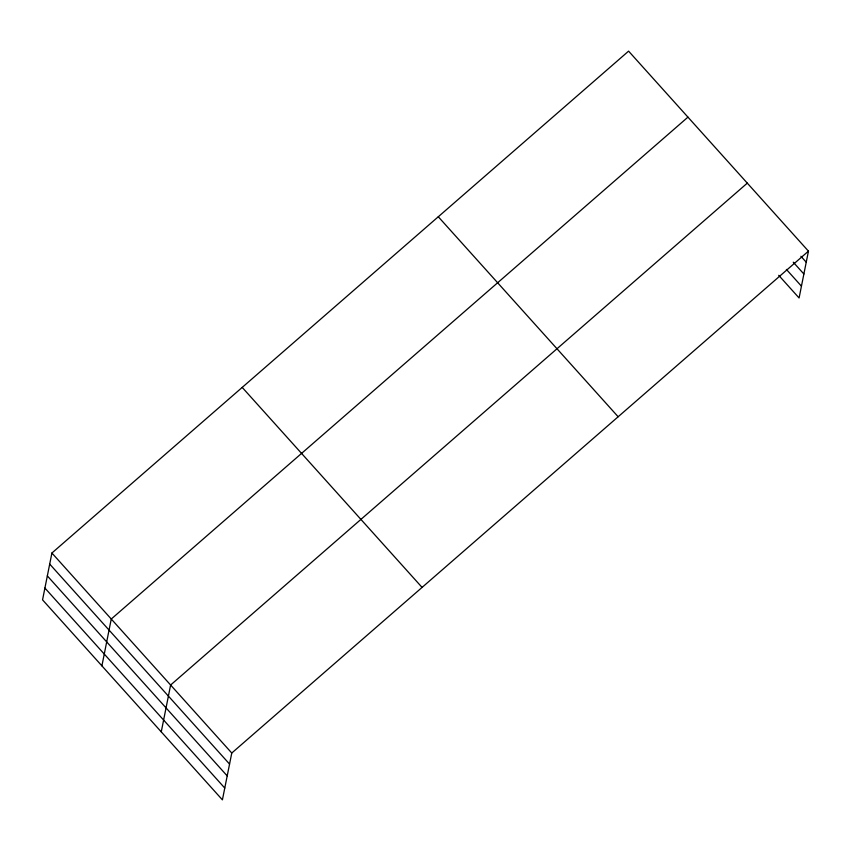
<?xml version="1.0" encoding="UTF-8"?>
<svg xmlns="http://www.w3.org/2000/svg" width="851" height="851" viewBox="0 0 851 851"><rect width="100%" height="100%" fill="white"/><g stroke="black" fill="none" stroke-linecap="round" stroke-linejoin="round"><path stroke-width="1.28" d="M51.911 553.022L42.55 599.859L222.409 799.866L231.77 753.029L808.45 251.141L628.591 51.134L51.911 553.022L231.77 753.029M101.907 665.865L111.258 619.028L687.948 117.14M161.254 731.86L170.615 685.023L747.295 183.135M808.45 251.141L799.089 297.978L778.708 275.309M800.919 256.289L806.237 262.193M793.249 262.182L803.876 274.001M786.388 269.416L801.451 286.17M438.286 216.76L618.145 416.756M242.216 387.407L422.075 587.403M49.698 564.085L229.557 764.081M47.337 575.893L227.196 775.889M44.912 588.062L224.77 788.058"/></g></svg>
